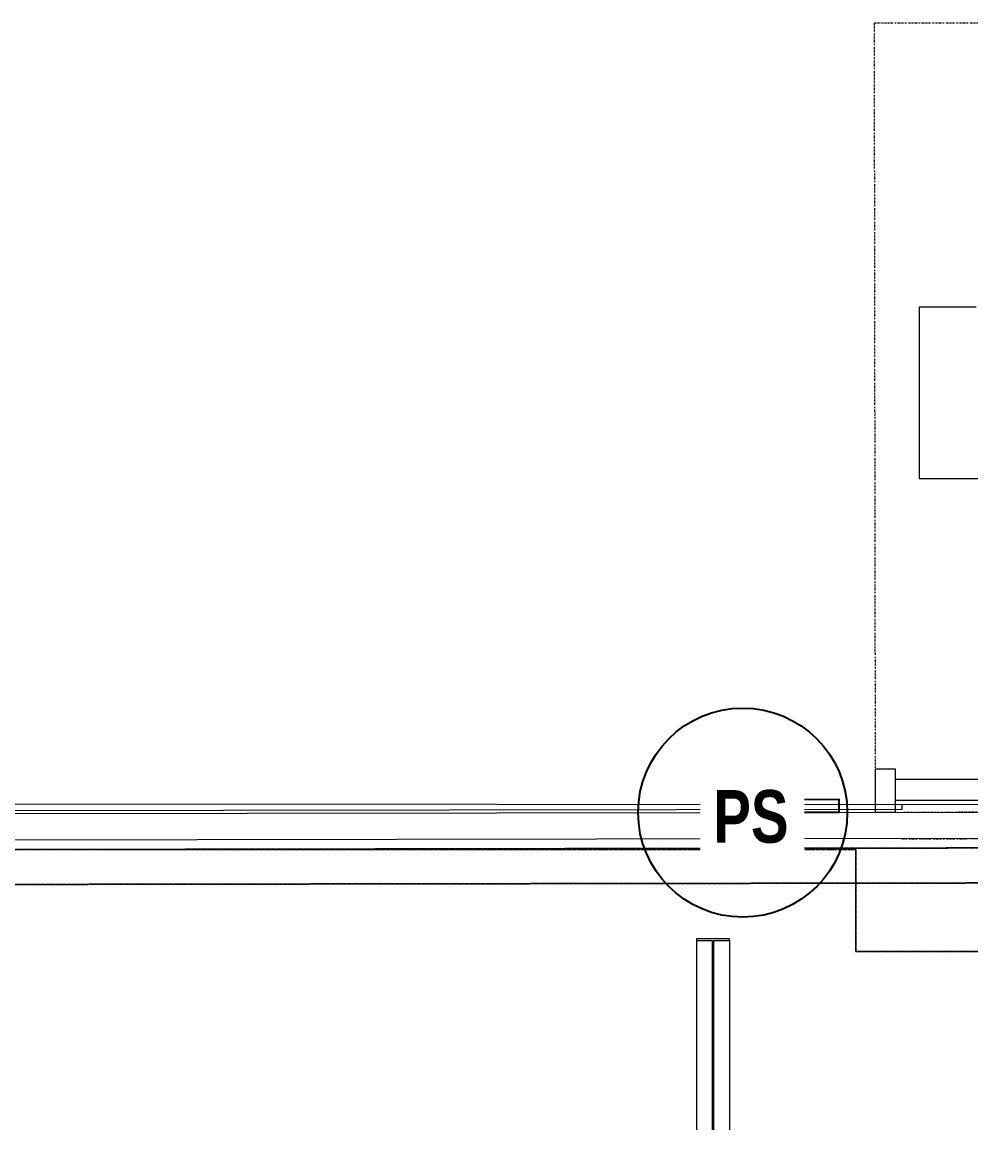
# Model space of a CAD drawing. Header units: centimetres. Extents: x -1762 to 3746, y -261 to 6534.
# Drawn here: x 390.6 to 750.8, y 2255.8 to 2676.3 of the extents above; entities that cross this region are included whole.
import ezdxf

# ---------------------------------------------------------------- set-up
doc = ezdxf.new("R2010")
doc.units = ezdxf.units.CM
for name, pattern in [('_Overhead', [0.47625, 0.3175, -0.15875]), ('_Overhead_2_', [0.47625, 0.3175, -0.15875]), ('Čerchovaná', [1.2, 0.6, -0.3, 0, -0.3])]:
    doc.linetypes.add(name, pattern=pattern)
for name, color, linetype, lineweight in [('A-ANNO-NOTE', 7, 'Continuous', 9), ('A-CLNG', 7, 'Continuous', 9), ('A-DOOR', 7, 'Continuous', 9), ('A-FLOR', 7, 'Continuous', 9), ('A-WALL', 7, 'Continuous', 9), ('M-EQPM', 7, 'Continuous', 9), ('S-COLS', 7, 'Continuous', 9)]:
    doc.layers.add(name, color=color, linetype=linetype, lineweight=lineweight)
doc.styles.add('Century Gothic_B', font='GOTHICB.TTF', dxfattribs={"width": 0.8, "height": 20})

# ---------------------------------------------------------------- blocks, each defined once
blk = doc.blocks.new('PQ_RVR_EST-01_ZZ_ZZ_MO_T_A_rvt-1-Planta bodega almacenamiento congelados')
at = {"layer": 'A-FLOR', "color": 254, "linetype": '_Overhead', "true_color": 0xd4d4d4}
for p, q in [((420.79, 2362.23), (1960.74, 2364.92)), ((420.79, 2362.23), (-146.19, 2361.24)), ((-146.19, 2361.24), (420.79, 2362.23)), ((757.61, 2362.82), (420.79, 2362.23))]:
    blk.add_line(p, q, dxfattribs=at)
at = {"layer": 'S-COLS', "color": 253, "lineweight": 18, "true_color": 0xaaaaaa}
for p, q in [((659.15, 2328.28), (646.65, 2328.28)), ((646.65, 2328.28), (646.65, 2327.69)), ((646.65, 2327.69), (652.54, 2327.69)), ((652.54, 2327.69), (652.54, 2255.81)), ((653.25, 2255.81), (653.25, 2327.69)), ((653.25, 2327.69), (659.15, 2327.69)), ((659.15, 2327.69), (659.15, 2328.28))]:
    blk.add_line(p, q, dxfattribs=at)
at = {"layer": 'S-COLS', "color": 253, "true_color": 0xaaaaaa}
for p, q in [((646.65, 2327.69), (646.65, 2282.46)), ((659.15, 2327.69), (659.15, 2282.46)), ((646.65, 2282.46), (646.65, 2255.81)), ((659.15, 2282.46), (659.15, 2255.81))]:
    blk.add_line(p, q, dxfattribs=at)
blk = doc.blocks.new('Doors_Industrial_Loading-Systems_sectional-overhead-door_standard-lift_80mm - 2600 x 3000 mm-1401268-Planta bodega almacenamiento congelados')
at = {"layer": 'A-DOOR', "color": 253, "linetype": 'Čerchovaná', "true_color": 0xaaaaaa}
for p, q in [((130, 5), (-130, 5)), ((-140, -5), (-140, -304.59)), ((-130, -5), (130, -5)), ((140, -5), (140, -304.59)), ((-140, -304.59), (140, -304.59))]:
    blk.add_line(p, q, dxfattribs=at)
at = {"layer": 'A-DOOR', "color": 253, "true_color": 0xaaaaaa}
for p, q in [((-140, -5), (-140, -21.5)), ((-132.5, -5), (-140, -5)), ((-132.5, -21.5), (-132.5, -5)), ((132.5, -21.5), (132.5, -5)), ((132.5, -5), (140, -5)), ((140, -5), (140, -21.5)), ((-132.5, -9.5), (132.5, -9.5)), ((-132.5, -10), (-132.5, -17.5)), ((132.5, -17.5), (132.5, -10)), ((-132.5, -17.5), (132.5, -17.5)), ((-140, -21.5), (-132.5, -21.5)), ((140, -21.5), (132.5, -21.5))]:
    blk.add_line(p, q, dxfattribs=at)
blk = doc.blocks.new('PQ_RVR_ARQ-01_ZZ_ZZ_MO_T_A_rvt-1-Planta bodega almacenamiento congelados')
at = {"layer": 'A-CLNG', "color": 254, "lineweight": 18, "true_color": 0xd4d4d4}
blk.add_line((-1446.03, 2381.31), (2016.25, 2378.09), dxfattribs=at)
at = {"layer": 'A-FLOR', "color": 254, "linetype": '_Overhead_2_', "true_color": 0xd4d4d4}
for p, q in [((707.08, 2362.23), (-156.19, 2362.23)), ((-146.19, 2362.23), (707.08, 2362.23)), ((707.08, 2362.23), (707.08, 2323.48)), ((707.08, 2323.48), (707.08, 2362.23)), ((707.08, 2349.44), (-133.39, 2348.17)), ((-133.39, 2348.17), (707.08, 2349.44)), ((757.61, 2349.52), (707.08, 2349.44)), ((707.08, 2349.44), (757.61, 2349.52)), ((707.08, 2323.48), (2050.83, 2323.48)), ((2050.83, 2323.48), (707.08, 2323.48))]:
    blk.add_line(p, q, dxfattribs=at)
at = {"layer": 'A-WALL', "color": 253, "true_color": 0xaaaaaa}
for p, q in [((724.6, 2377.37), (-156.2, 2376.16)), ((-146.27, 2375.1), (2016.25, 2378.09)), ((724.6, 2379.29), (724.6, 2377.37)), ((2050.83, 2368.13), (-146.19, 2365.1))]:
    blk.add_line(p, q, dxfattribs=at)
at = {"layer": 'A-DOOR', "color": 253, "lineweight": 9, "true_color": 0xaaaaaa, "rotation": 180.0792221139758}
blk.add_blockref('Doors_Industrial_Loading-Systems_sectional-overhead-door_standard-lift_80mm - 2600 x 3000 mm-1401268-Planta bodega almacenamiento congelados', (854.61, 2371.48), dxfattribs=at)
blk = doc.blocks.new('RVR-PQ-Equipo de aire-4 - RVR-PQ-Equipo de aire-4-V102-Planta bodega almacenamiento congelados')
at = {"layer": 'M-EQPM'}
for p, q in [((-101.77, 32.5), (-120, 32.5)), ((-120, 32.5), (-120, -32.5)), ((-64.45, 32.5), (-82.9, 32.5)), ((120, 32.5), (-47.65, 32.5)), ((120, -32.5), (120, 32.5)), ((-120, -32.5), (83.04, -32.5)), ((-82.46, -32.5), (-82.46, -43.9)), ((-37.54, -43.9), (-37.54, -32.5)), ((37.54, -32.5), (37.54, -43.9)), ((82.46, -43.9), (82.46, -32.5)), ((98.47, -32.5), (120, -32.5)), ((-82.46, -43.9), (-37.54, -43.9)), ((37.54, -43.9), (82.46, -43.9))]:
    blk.add_line(p, q, dxfattribs=at)
blk = doc.blocks.new('RVR-PQ-Dispositivo - Dispositivos control acceso puerta seccionales-1757240-Planta bodega almacenamiento congelados')
at = {"layer": 'M-EQPM', "color": 1, "lineweight": 25, "true_color": 0xff0000}
for p, q in [((670.83, 2381.23), (700.83, 2381.27)), ((670.83, 2381.23), (670.83, 2376.23)), ((700.83, 2376.27), (700.83, 2381.27)), ((700.83, 2376.27), (670.83, 2376.23))]:
    blk.add_line(p, q, dxfattribs=at)

msp = doc.modelspace()

# ---------------------------------------------------------------- linework, layer by layer
at = {"layer": 'A-ANNO-NOTE', "color": 1, "lineweight": 25, "true_color": 0xff0000}
msp.add_circle((664.19, 2376.22), 39.69, dxfattribs=at)

# ---------------------------------------------------------------- block references
at = {"lineweight": 5}
for name in ['PQ_RVR_ARQ-01_ZZ_ZZ_MO_T_A_rvt-1-Planta bodega almacenamiento congelados', 'PQ_RVR_EST-01_ZZ_ZZ_MO_T_A_rvt-1-Planta bodega almacenamiento congelados']:
    msp.add_blockref(name, (0, 0), dxfattribs=at)
at = {"layer": 'M-EQPM', "rotation": 180}
msp.add_blockref('RVR-PQ-Equipo de aire-4 - RVR-PQ-Equipo de aire-4-V102-Planta bodega almacenamiento congelados', (851.21, 2535.56), dxfattribs=at)
at = {"layer": 'M-EQPM', "color": 1, "lineweight": 25, "true_color": 0xff0000}
msp.add_blockref('RVR-PQ-Dispositivo - Dispositivos control acceso puerta seccionales-1757240-Planta bodega almacenamiento congelados', (0, 0), dxfattribs=at)

# ---------------------------------------------------------------- next in the draw order: texts
at = {"layer": 'A-ANNO-NOTE', "color": 1, "lineweight": 25, "true_color": 0xff0000, "insert": (653.02, 2384.75), "char_height": 20, "width": 29.5021, "attachment_point": 1, "rotation": 0.0792, "style": 'Century Gothic_B', "bg_fill": 3, "box_fill_scale": 1.25, "bg_fill_color": 256, "bg_fill_true_color": 13158600, "bg_fill_transparency": 0}
msp.add_mtext('PS', dxfattribs=at)

doc.saveas('drawing.dxf')
